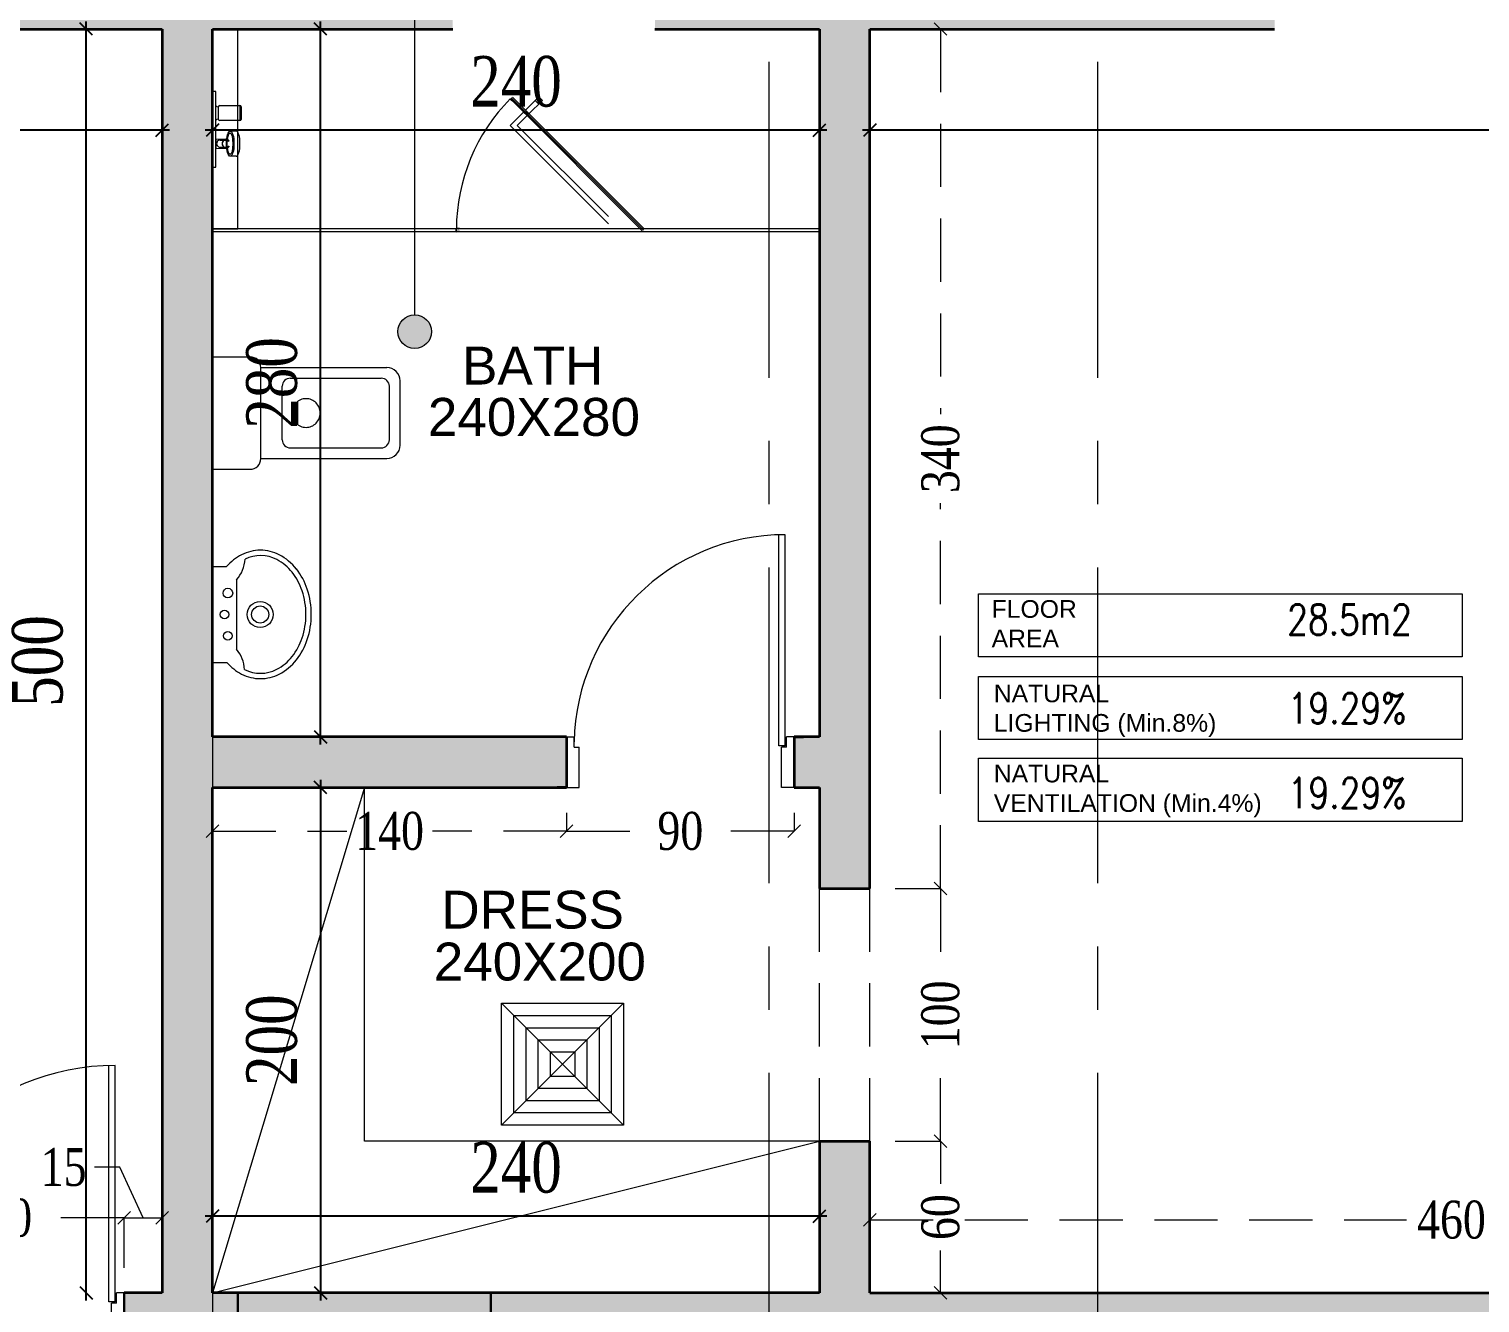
# Model space of a CAD drawing. Header units: inches. Extents: x -114 to 635, y -137 to 57.
# Drawn here: x 92.82 to 98.56, y 25.94 to 30.98 of the extents above; entities that cross this region are included whole.
import ezdxf
from ezdxf.enums import TextEntityAlignment as Align

# ---------------------------------------------------------------- set-up
doc = ezdxf.new("R2010")
doc.units = ezdxf.units.IN
doc.header["$MEASUREMENT"] = 0
doc.header["$PDMODE"] = 98
for name, pattern in [('( Hidden )', [0.375, 0.25, -0.125]), ('CENTER', [2, 1.25, -0.25, 0.25, -0.25]), ('CENTERX2', [4, 2.5, -0.5, 0.5, -0.5]), ('DASHED2', [0.375, 0.25, -0.125]), ('HIDDEN', [0.375, 0.25, -0.125])]:
    doc.linetypes.add(name, pattern=pattern)
doc.layers.get('0').update_dxf_attribs({"lineweight": 5})
doc.layers.get('Defpoints').update_dxf_attribs({"lineweight": 5})
for name, color, linetype, lineweight in [('.', 14, 'Continuous', 9), ('ARCHES', 1, 'HIDDEN', 5), ('COLUMNS HATCH', 1, 'Continuous', 5), ('DETAILS DIMENSION', 15, 'Continuous', 5), ('DOOR', 1, 'Continuous', 5), ('E-AX', 9, '( Hidden )', 0), ('FIXTURE', 5, 'Continuous', 5), ('FURNITURE', 1, 'Continuous', 0), ('GENERAL TEXT', 4, 'Continuous', 5), ('HATCH', 15, 'Continuous', 0), ('New_Archicad Doors_Pen_No__27', 7, 'Continuous', 35), ('PROPOSED COLUMNS', 6, 'Continuous', 30), ('ROOM INFORMATION', 7, 'Continuous', 5), ('ROOMS DIMENSION', 3, 'Continuous', 5), ('TEXT ROOM INFORMATION', 1, 'Continuous', 5), ('WALL PROPOSED', 7, 'Continuous', 30)]:
    doc.layers.add(name, color=color, linetype=linetype, lineweight=lineweight)
for name, color, linetype, lineweight, true_color in [('ALARM', 7, 'Continuous', 5, 0xff0f0f), ('AXIES', 7, 'CENTER', 0, 0x949596), ('New_Archicad Doors_Pen_No__23', 7, 'Continuous', 20, 0xff6600)]:
    doc.layers.add(name, color=color, linetype=linetype, lineweight=lineweight, true_color=true_color)
doc.styles.add('ROMANS-TITLE', font='ROMANS.shx', dxfattribs={"width": 0.8})
doc.styles.add('ST', font='times.ttf', dxfattribs={"width": 0.8})
doc.styles.get("Standard").update_dxf_attribs({"font": 'arial.ttf'})
doc.styles.add('style4', font='times.ttf', dxfattribs={"width": 0.8})
doc.dimstyles.new('DIM100-2', dxfattribs={"dimtxt": 0.2, "dimasz": 0.05, "dimexe": 0.1, "dimexo": 0.1, "dimgap": 0.09, "dimtad": 1, "dimdec": 0, "dimlfac": 100, "dimzin": 0, "dimdsep": 46, "dimtxsty": 'style4', "dimblk1": 'OBLIQUE', "dimblk2": 'OBLIQUE', "dimsah": 1, "dimcen": 0.09, "dimdle": 0.03, "dimse1": 1, "dimse2": 1, "dimclrd": 256, "dimclrt": 256, "dimadec": 0, "dimazin": 0, "dimtfac": 1, "dimtdec": 0, "dimtix": 1, "dimtmove": 2, "dimatfit": 3, "dimldrblk": 'OBLIQUE', "dimfxl": 1, "dimtolj": 1, "dimtzin": 0, "dimarcsym": 0})
doc.dimstyles.new('RASH PLAN', dxfattribs={"dimtxt": 0.15, "dimasz": 0.05, "dimexe": 0, "dimexo": 0.1, "dimgap": 0.05, "dimtad": 0, "dimdec": 0, "dimlfac": 100, "dimzin": 0, "dimdsep": 46, "dimtxsty": 'ST', "dimblk": 'OBLIQUE', "dimcen": 0.09, "dimclrd": 200, "dimclre": 6, "dimclrt": 1, "dimadec": 0, "dimazin": 0, "dimtfac": 1, "dimtdec": 0, "dimtmove": 1, "dimatfit": 3, "dimldrblk": 'OBLIQUE', "dimfxl": 0, "dimtolj": 1, "dimtzin": 0, "dimlwd": -1, "dimlwe": -1, "dimarcsym": 0})

# ---------------------------------------------------------------- blocks, each defined once
blk = doc.blocks.new('*U1160')
for p, q in [((-1600, 101.4), (-1550, 101.4)), ((-1550, 101.4), (-1550, -58.6)), ((-750, 101.4), (-750, -58.6)), ((-700, 101.4), (-750, 101.4)), ((-1600, -98.6), (-1570, -98.6)), ((-1570, -58.6), (-1550, -58.6)), ((-1570, -58.6), (-1570, -98.6)), ((-1565, -63.6), (-1565, -898.6)), ((-1565, -63.6), (-1540, -63.6)), ((-1540, -63.6), (-1540, -896.8)), ((-730, -58.6), (-750, -58.6)), ((-730, -58.6), (-730, -98.6)), ((-700, -98.6), (-730, -98.6))]:
    blk.add_line(p, q)
blk.add_arc((-1565.1, -63.4), 835.2, 270.00586, 358.95662)
blk = doc.blocks.new('Door 26_3')
at = {"layer": 'New_Archicad Doors_Pen_No__23', "color": 30, "linetype": 'Continuous', "lineweight": 20, "true_color": 0xff6600}
blk.add_line((450, -115), (450, 0), dxfattribs=at)
at = {"layer": 'New_Archicad Doors_Pen_No__27', "color": 7, "linetype": 'Continuous', "lineweight": 35}
for p, q in [((-450, -115), (-450, -200)), ((450, -115), (450, -200))]:
    blk.add_line(p, q, dxfattribs=at)
at = {"layer": 'WALL PROPOSED', "linetype": 'Continuous', "lineweight": 35}
for p, q in [((-450, 0), (-450, -200)), ((450, 0), (450, -200))]:
    blk.add_line(p, q, dxfattribs=at)
at = {"layer": 'DOOR', "rotation": 180}
blk.add_blockref('*U1160', (-1150, -98.6), dxfattribs=at)
blk = doc.blocks.new('_Oblique')
at = {"color": 0, "lineweight": -2}
blk.add_line((-0.5, -0.5), (0.5, 0.5), dxfattribs=at)
blk = doc.blocks.new('*D428')
at = {"layer": 'Defpoints', "color": 0, "transparency": 16777216}
for p in [(96.1503, 30.9805), (101.8502, 30.9805), (96.1503, 30.5804)]:
    blk.add_point(p, dxfattribs=at)
at = {"layer": 'ROOMS DIMENSION', "linetype": 'Continuous', "lineweight": -2, "transparency": 16777216}
blk.add_line((101.8802, 30.5804), (96.1203, 30.5804), dxfattribs=at)
at = {"layer": 'ROOMS DIMENSION', "lineweight": -2, "transparency": 16777216, "xscale": 0.05, "yscale": 0.05, "zscale": 0.05, "rotation": 180}
blk.add_blockref('_Oblique', (96.1503, 30.5804), dxfattribs=at)
at = {"layer": 'ROOMS DIMENSION', "lineweight": -2, "transparency": 16777216, "xscale": 0.05, "yscale": 0.05, "zscale": 0.05}
blk.add_blockref('_Oblique', (101.8502, 30.5804), dxfattribs=at)
at = {"layer": 'ROOMS DIMENSION', "transparency": 16777216, "insert": (99.0003, 30.7724), "char_height": 0.2, "attachment_point": 5, "style": 'style4'}
blk.add_mtext('\\A1;570', dxfattribs=at)
blk = doc.blocks.new('*D429')
at = {"layer": 'Defpoints', "color": 0, "transparency": 16777216}
for p in [(93.5508, 30.9805), (95.9503, 30.9805), (93.5508, 30.5804)]:
    blk.add_point(p, dxfattribs=at)
at = {"layer": 'ROOMS DIMENSION', "linetype": 'Continuous', "lineweight": -2, "transparency": 16777216}
blk.add_line((95.9803, 30.5804), (93.5208, 30.5804), dxfattribs=at)
at = {"layer": 'ROOMS DIMENSION', "lineweight": -2, "transparency": 16777216, "xscale": 0.05, "yscale": 0.05, "zscale": 0.05, "rotation": 180}
blk.add_blockref('_Oblique', (93.5508, 30.5804), dxfattribs=at)
at = {"layer": 'ROOMS DIMENSION', "lineweight": -2, "transparency": 16777216, "xscale": 0.05, "yscale": 0.05, "zscale": 0.05}
blk.add_blockref('_Oblique', (95.9503, 30.5804), dxfattribs=at)
at = {"layer": 'ROOMS DIMENSION', "transparency": 16777216, "insert": (94.7506, 30.7721), "char_height": 0.2, "attachment_point": 5, "style": 'style4'}
blk.add_mtext('\\A1;240', dxfattribs=at)
blk = doc.blocks.new('*D430')
at = {"layer": 'Defpoints', "color": 0, "transparency": 16777216}
for p in [(88.3512, 30.9805), (93.3508, 30.9805), (88.3512, 30.5804)]:
    blk.add_point(p, dxfattribs=at)
at = {"layer": 'ROOMS DIMENSION', "linetype": 'Continuous', "lineweight": -2, "transparency": 16777216}
blk.add_line((93.3808, 30.5804), (88.3212, 30.5804), dxfattribs=at)
at = {"layer": 'ROOMS DIMENSION', "lineweight": -2, "transparency": 16777216, "xscale": 0.05, "yscale": 0.05, "zscale": 0.05, "rotation": 180}
blk.add_blockref('_Oblique', (88.3512, 30.5804), dxfattribs=at)
at = {"layer": 'ROOMS DIMENSION', "lineweight": -2, "transparency": 16777216, "xscale": 0.05, "yscale": 0.05, "zscale": 0.05}
blk.add_blockref('_Oblique', (93.3508, 30.5804), dxfattribs=at)
at = {"layer": 'ROOMS DIMENSION', "transparency": 16777216, "insert": (90.851, 30.7721), "char_height": 0.2, "attachment_point": 5, "style": 'style4'}
blk.add_mtext('\\A1;500', dxfattribs=at)
blk = doc.blocks.new('*D448')
at = {"layer": 'Defpoints', "color": 0, "transparency": 16777216}
for p in [(93.2008, 26.2771), (92.2008, 25.9805), (93.2008, 25.9804)]:
    blk.add_point(p, dxfattribs=at)
at = {"layer": 'DETAILS DIMENSION', "color": 6, "transparency": 16777216}
for p, q in [((92.2008, 26.0805), (92.2008, 26.2771)), ((93.2008, 26.0804), (93.2008, 26.2771))]:
    blk.add_line(p, q, dxfattribs=at)
at = {"layer": 'DETAILS DIMENSION', "color": 200, "linetype": 'DASHED2', "transparency": 16777216}
for p, q in [((92.2008, 26.2771), (92.5314, 26.2771)), ((93.2008, 26.2771), (92.8701, 26.2771))]:
    blk.add_line(p, q, dxfattribs=at)
at = {"layer": 'DETAILS DIMENSION', "color": 200, "transparency": 16777216, "xscale": 0.05, "yscale": 0.05, "zscale": 0.05, "rotation": 180}
blk.add_blockref('_Oblique', (92.2008, 26.2771), dxfattribs=at)
at = {"layer": 'DETAILS DIMENSION', "color": 200, "transparency": 16777216, "xscale": 0.05, "yscale": 0.05, "zscale": 0.05}
blk.add_blockref('_Oblique', (93.2008, 26.2771), dxfattribs=at)
at = {"layer": 'DETAILS DIMENSION', "color": 1, "transparency": 16777216, "insert": (92.7008, 26.2771), "char_height": 0.15, "attachment_point": 5, "style": 'ST'}
blk.add_mtext('\\A1;100', dxfattribs=at)
blk = doc.blocks.new('*D449')
at = {"layer": 'Defpoints', "color": 0, "transparency": 16777216}
for p in [(93.3508, 26.2771), (93.2008, 25.9804), (93.3508, 25.9804)]:
    blk.add_point(p, dxfattribs=at)
at = {"layer": 'DETAILS DIMENSION', "color": 200, "linetype": 'DASHED2', "transparency": 16777216}
for p, q in [((93.1837, 26.4779), (93.0837, 26.4779)), ((93.2758, 26.2771), (93.1837, 26.4779)), ((93.2008, 26.2771), (93.3508, 26.2771))]:
    blk.add_line(p, q, dxfattribs=at)
at = {"layer": 'DETAILS DIMENSION', "color": 6, "transparency": 16777216}
for p, q in [((93.2008, 26.0804), (93.2008, 26.2771)), ((93.3508, 26.0804), (93.3508, 26.2771))]:
    blk.add_line(p, q, dxfattribs=at)
at = {"layer": 'DETAILS DIMENSION', "color": 200, "transparency": 16777216, "xscale": 0.05, "yscale": 0.05, "zscale": 0.05, "rotation": 180}
blk.add_blockref('_Oblique', (93.2008, 26.2771), dxfattribs=at)
at = {"layer": 'DETAILS DIMENSION', "color": 200, "transparency": 16777216, "xscale": 0.05, "yscale": 0.05, "zscale": 0.05}
blk.add_blockref('_Oblique', (93.3508, 26.2771), dxfattribs=at)
at = {"layer": 'DETAILS DIMENSION', "color": 1, "transparency": 16777216, "insert": (92.9613, 26.4779), "char_height": 0.15, "attachment_point": 5, "style": 'ST'}
blk.add_mtext('\\A1;15', dxfattribs=at)
blk = doc.blocks.new('*D450')
at = {"layer": 'Defpoints', "color": 0, "transparency": 16777216}
for p in [(93.0506, 30.9805), (93.3508, 30.9805), (93.3508, 25.9804)]:
    blk.add_point(p, dxfattribs=at)
at = {"layer": 'ROOMS DIMENSION', "linetype": 'Continuous', "lineweight": -2, "transparency": 16777216}
blk.add_line((93.0506, 25.9504), (93.0506, 31.0105), dxfattribs=at)
at = {"layer": 'ROOMS DIMENSION', "lineweight": -2, "transparency": 16777216, "xscale": 0.05, "yscale": 0.05, "zscale": 0.05}
for p, rotation in [((93.0506, 30.9805), 90), ((93.0506, 25.9804), 270)]:
    blk.add_blockref('_Oblique', p, dxfattribs=dict(at, rotation=rotation))
at = {"layer": 'ROOMS DIMENSION', "transparency": 16777216, "insert": (92.8588, 28.4805), "char_height": 0.2, "attachment_point": 5, "rotation": 90, "style": 'style4'}
blk.add_mtext('\\A1;500', dxfattribs=at)
blk = doc.blocks.new('*D451')
at = {"layer": 'Defpoints', "color": 0, "transparency": 16777216}
for p in [(93.5508, 30.9805), (93.9771, 30.9805), (93.5508, 28.18)]:
    blk.add_point(p, dxfattribs=at)
at = {"layer": 'ROOMS DIMENSION', "linetype": 'Continuous', "lineweight": -2, "transparency": 16777216}
blk.add_line((93.9771, 28.15), (93.9771, 31.0105), dxfattribs=at)
at = {"layer": 'ROOMS DIMENSION', "lineweight": -2, "transparency": 16777216, "xscale": 0.05, "yscale": 0.05, "zscale": 0.05}
for p, rotation in [((93.9771, 30.9805), 90), ((93.9771, 28.18), 270)]:
    blk.add_blockref('_Oblique', p, dxfattribs=dict(at, rotation=rotation))
at = {"layer": 'ROOMS DIMENSION', "transparency": 16777216, "insert": (93.7853, 29.5803), "char_height": 0.2, "attachment_point": 5, "rotation": 90, "style": 'style4'}
blk.add_mtext('\\A1;280', dxfattribs=at)
blk = doc.blocks.new('*D452')
at = {"layer": 'Defpoints', "color": 0, "transparency": 16777216}
for p in [(93.8873, 27.98), (93.7939, 25.9804), (93.9771, 25.9804)]:
    blk.add_point(p, dxfattribs=at)
at = {"layer": 'ROOMS DIMENSION', "linetype": 'Continuous', "lineweight": -2, "transparency": 16777216}
blk.add_line((93.9771, 28.01), (93.9771, 25.9504), dxfattribs=at)
at = {"layer": 'ROOMS DIMENSION', "lineweight": -2, "transparency": 16777216, "xscale": 0.05, "yscale": 0.05, "zscale": 0.05}
for p, rotation in [((93.9771, 27.98), 90), ((93.9771, 25.9804), 270)]:
    blk.add_blockref('_Oblique', p, dxfattribs=dict(at, rotation=rotation))
at = {"layer": 'ROOMS DIMENSION', "transparency": 16777216, "insert": (93.7853, 26.9802), "char_height": 0.2, "attachment_point": 5, "rotation": 90, "style": 'style4'}
blk.add_mtext('\\A1;200', dxfattribs=at)
blk = doc.blocks.new('*D453')
at = {"layer": 'Defpoints', "color": 0, "transparency": 16777216}
for p in [(93.5508, 26.2841), (93.5508, 25.9804), (95.9503, 25.9803)]:
    blk.add_point(p, dxfattribs=at)
at = {"layer": 'ROOMS DIMENSION', "linetype": 'Continuous', "lineweight": -2, "transparency": 16777216}
blk.add_line((95.9803, 26.2841), (93.5208, 26.2841), dxfattribs=at)
at = {"layer": 'ROOMS DIMENSION', "lineweight": -2, "transparency": 16777216, "xscale": 0.05, "yscale": 0.05, "zscale": 0.05, "rotation": 180}
blk.add_blockref('_Oblique', (93.5508, 26.2841), dxfattribs=at)
at = {"layer": 'ROOMS DIMENSION', "lineweight": -2, "transparency": 16777216, "xscale": 0.05, "yscale": 0.05, "zscale": 0.05}
blk.add_blockref('_Oblique', (95.9503, 26.2841), dxfattribs=at)
at = {"layer": 'ROOMS DIMENSION', "transparency": 16777216, "insert": (94.7506, 26.4758), "char_height": 0.2, "attachment_point": 5, "style": 'style4'}
blk.add_mtext('\\A1;240', dxfattribs=at)
blk = doc.blocks.new('*D454')
at = {"layer": 'Defpoints', "color": 0, "transparency": 16777216}
for p in [(96.1503, 30.9805), (96.1503, 27.5805), (96.4294, 27.5805)]:
    blk.add_point(p, dxfattribs=at)
at = {"layer": 'DETAILS DIMENSION', "color": 6, "transparency": 16777216}
for p, q in [((96.2503, 30.9805), (96.4294, 30.9805)), ((96.2503, 27.5805), (96.4294, 27.5805))]:
    blk.add_line(p, q, dxfattribs=at)
at = {"layer": 'DETAILS DIMENSION', "color": 200, "linetype": 'DASHED2', "transparency": 16777216}
for p, q in [((96.4294, 30.9805), (96.4294, 29.4566)), ((96.4294, 27.5805), (96.4294, 29.1044))]:
    blk.add_line(p, q, dxfattribs=at)
at = {"layer": 'DETAILS DIMENSION', "color": 200, "transparency": 16777216, "xscale": 0.05, "yscale": 0.05, "zscale": 0.05}
for p, rotation in [((96.4294, 30.9805), 90), ((96.4294, 27.5805), 270)]:
    blk.add_blockref('_Oblique', p, dxfattribs=dict(at, rotation=rotation))
at = {"layer": 'DETAILS DIMENSION', "color": 1, "transparency": 16777216, "insert": (96.4294, 29.2805), "char_height": 0.15, "attachment_point": 5, "rotation": 90, "style": 'ST'}
blk.add_mtext('\\A1;340', dxfattribs=at)
blk = doc.blocks.new('*D455')
at = {"layer": 'Defpoints', "color": 0, "transparency": 16777216}
for p in [(96.1503, 27.5805), (96.1503, 26.5805), (96.4294, 26.5805)]:
    blk.add_point(p, dxfattribs=at)
at = {"layer": 'DETAILS DIMENSION', "color": 6, "transparency": 16777216}
for p, q in [((96.2503, 27.5805), (96.4294, 27.5805)), ((96.2503, 26.5805), (96.4294, 26.5805))]:
    blk.add_line(p, q, dxfattribs=at)
at = {"layer": 'DETAILS DIMENSION', "color": 200, "linetype": 'DASHED2', "transparency": 16777216}
for p, q in [((96.4294, 27.5805), (96.4294, 27.2499)), ((96.4294, 26.5805), (96.4294, 26.9112))]:
    blk.add_line(p, q, dxfattribs=at)
at = {"layer": 'DETAILS DIMENSION', "color": 200, "transparency": 16777216, "xscale": 0.05, "yscale": 0.05, "zscale": 0.05}
for p, rotation in [((96.4294, 27.5805), 90), ((96.4294, 26.5805), 270)]:
    blk.add_blockref('_Oblique', p, dxfattribs=dict(at, rotation=rotation))
at = {"layer": 'DETAILS DIMENSION', "color": 1, "transparency": 16777216, "insert": (96.4294, 27.0805), "char_height": 0.15, "attachment_point": 5, "rotation": 90, "style": 'ST'}
blk.add_mtext('\\A1;100', dxfattribs=at)
blk = doc.blocks.new('*D456')
at = {"layer": 'Defpoints', "color": 0, "transparency": 16777216}
for p in [(96.1503, 26.5805), (96.1503, 25.9803), (96.4294, 25.9803)]:
    blk.add_point(p, dxfattribs=at)
at = {"layer": 'DETAILS DIMENSION', "color": 6, "transparency": 16777216}
for p, q in [((96.2503, 26.5805), (96.4294, 26.5805)), ((96.2503, 25.9803), (96.4294, 25.9803))]:
    blk.add_line(p, q, dxfattribs=at)
at = {"layer": 'DETAILS DIMENSION', "color": 200, "linetype": 'DASHED2', "transparency": 16777216}
for p, q in [((96.4294, 26.5805), (96.4294, 26.412)), ((96.4294, 25.9803), (96.4294, 26.1488))]:
    blk.add_line(p, q, dxfattribs=at)
at = {"layer": 'DETAILS DIMENSION', "color": 200, "transparency": 16777216, "xscale": 0.05, "yscale": 0.05, "zscale": 0.05}
for p, rotation in [((96.4294, 26.5805), 90), ((96.4294, 25.9803), 270)]:
    blk.add_blockref('_Oblique', p, dxfattribs=dict(at, rotation=rotation))
at = {"layer": 'DETAILS DIMENSION', "color": 1, "transparency": 16777216, "insert": (96.4294, 26.2804), "char_height": 0.15, "attachment_point": 5, "rotation": 90, "style": 'ST'}
blk.add_mtext('\\A1;60', dxfattribs=at)
blk = doc.blocks.new('*D457')
at = {"layer": 'Defpoints', "color": 0, "transparency": 16777216}
for p in [(93.5508, 27.98), (94.9506, 27.98), (93.5508, 27.8072)]:
    blk.add_point(p, dxfattribs=at)
at = {"layer": 'DETAILS DIMENSION', "color": 6, "transparency": 16777216}
for p, q in [((93.5508, 27.88), (93.5508, 27.8072)), ((94.9506, 27.88), (94.9506, 27.8072))]:
    blk.add_line(p, q, dxfattribs=at)
at = {"layer": 'DETAILS DIMENSION', "color": 200, "linetype": 'DASHED2', "transparency": 16777216}
for p, q in [((93.5508, 27.8072), (94.0813, 27.8072)), ((94.9506, 27.8072), (94.42, 27.8072))]:
    blk.add_line(p, q, dxfattribs=at)
at = {"layer": 'DETAILS DIMENSION', "color": 200, "transparency": 16777216, "xscale": 0.05, "yscale": 0.05, "zscale": 0.05, "rotation": 180}
blk.add_blockref('_Oblique', (93.5508, 27.8072), dxfattribs=at)
at = {"layer": 'DETAILS DIMENSION', "color": 200, "transparency": 16777216, "xscale": 0.05, "yscale": 0.05, "zscale": 0.05}
blk.add_blockref('_Oblique', (94.9506, 27.8072), dxfattribs=at)
at = {"layer": 'DETAILS DIMENSION', "color": 1, "transparency": 16777216, "insert": (94.2507, 27.8072), "char_height": 0.15, "attachment_point": 5, "style": 'ST'}
blk.add_mtext('\\A1;140', dxfattribs=at)
blk = doc.blocks.new('*D458')
at = {"layer": 'Defpoints', "color": 0, "transparency": 16777216}
for p in [(94.9506, 27.98), (95.8506, 27.98), (95.8506, 27.8072)]:
    blk.add_point(p, dxfattribs=at)
at = {"layer": 'DETAILS DIMENSION', "color": 6, "transparency": 16777216}
for p, q in [((94.9506, 27.88), (94.9506, 27.8072)), ((95.8506, 27.88), (95.8506, 27.8072))]:
    blk.add_line(p, q, dxfattribs=at)
at = {"layer": 'DETAILS DIMENSION', "color": 200, "linetype": 'DASHED2', "transparency": 16777216}
for p, q in [((94.9506, 27.8072), (95.2686, 27.8072)), ((95.8506, 27.8072), (95.5325, 27.8072))]:
    blk.add_line(p, q, dxfattribs=at)
at = {"layer": 'DETAILS DIMENSION', "color": 200, "transparency": 16777216, "xscale": 0.05, "yscale": 0.05, "zscale": 0.05, "rotation": 180}
blk.add_blockref('_Oblique', (94.9506, 27.8072), dxfattribs=at)
at = {"layer": 'DETAILS DIMENSION', "color": 200, "transparency": 16777216, "xscale": 0.05, "yscale": 0.05, "zscale": 0.05}
blk.add_blockref('_Oblique', (95.8506, 27.8072), dxfattribs=at)
at = {"layer": 'DETAILS DIMENSION', "color": 1, "transparency": 16777216, "insert": (95.4006, 27.8072), "char_height": 0.15, "attachment_point": 5, "style": 'ST'}
blk.add_mtext('\\A1;90', dxfattribs=at)
blk = doc.blocks.new('*D459')
at = {"layer": 'Defpoints', "color": 0, "transparency": 16777216}
for p in [(100.7499, 26.2695), (96.1503, 25.9807), (100.7499, 25.9807)]:
    blk.add_point(p, dxfattribs=at)
at = {"layer": 'DETAILS DIMENSION', "color": 6, "transparency": 16777216}
for p, q in [((96.1503, 26.0807), (96.1503, 26.2695)), ((100.7499, 26.0807), (100.7499, 26.2695))]:
    blk.add_line(p, q, dxfattribs=at)
at = {"layer": 'DETAILS DIMENSION', "color": 200, "linetype": 'DASHED2', "transparency": 16777216}
for p, q in [((96.1503, 26.2695), (98.2717, 26.2695)), ((100.7499, 26.2695), (98.6284, 26.2695))]:
    blk.add_line(p, q, dxfattribs=at)
at = {"layer": 'DETAILS DIMENSION', "color": 200, "transparency": 16777216, "xscale": 0.05, "yscale": 0.05, "zscale": 0.05, "rotation": 180}
blk.add_blockref('_Oblique', (96.1503, 26.2695), dxfattribs=at)
at = {"layer": 'DETAILS DIMENSION', "color": 200, "transparency": 16777216, "xscale": 0.05, "yscale": 0.05, "zscale": 0.05}
blk.add_blockref('_Oblique', (100.7499, 26.2695), dxfattribs=at)
at = {"layer": 'DETAILS DIMENSION', "color": 1, "transparency": 16777216, "insert": (98.4501, 26.2695), "char_height": 0.15, "attachment_point": 5, "style": 'ST'}
blk.add_mtext('\\A1;460', dxfattribs=at)
blk = doc.blocks.new('A$C4d6af952')
at = {"layer": 'ALARM'}
for p, q in [((0.482, 0.578), (-0.482, -0.385)), ((-0.482, 0.578), (0.482, -0.385))]:
    blk.add_line(p, q, dxfattribs=at)
for points in [[(-0.482, 0.578), (0.482, 0.578), (0.482, -0.385), (-0.482, -0.385)], [(-0.385, 0.482), (0.385, 0.482), (0.385, -0.289), (-0.385, -0.289)], [(-0.289, 0.385), (0.289, 0.385), (0.289, -0.193), (-0.289, -0.193)], [(-0.193, 0.289), (0.193, 0.289), (0.193, -0.096), (-0.193, -0.096)], [(-0.096, 0.193), (0.096, 0.193), (0.096, 0), (-0.096, 0)]]:
    blk.add_lwpolyline(points, close=True, dxfattribs=at)
blk = doc.blocks.new('*U940')
for p, q in [((-210, 0), (-210, -140)), ((-210, 0), (210, 0)), ((210, 0), (210, -140)), ((-170, -180), (-170, -650)), ((-170, -180), (170, -180)), ((170, -180), (170, -650)), ((-100, -260), (100, -260)), ((-130, -290), (-130, -630)), ((-43.9, -318.5), (43.9, -318.5)), ((130, -290), (130, -630)), ((-120, -700), (120, -700)), ((-100, -660), (100, -660))]:
    blk.add_line(p, q)
for centre, radius, start, end in [((-170, -140), 40, 180, 270), ((170, -140), 40, 270, 0), ((-100, -290), 30, 90, 180), ((100, -290), 30, 0, 90), ((-0.6, -349), 53, 144.8858, 157.2878), ((0.6, -349), 53, 22.7122, 35.1142), ((-1.1, -348.8), 52.4, 157.2878, 180), ((-1.1, -348.8), 52.4, 180, 202.7122), ((-0.6, -348.5), 53, 202.7122, 225.2991), ((0.6, -348.5), 53, 314.7009, 337.2878), ((1.1, -348.8), 52.4, 360, 22.7122), ((1.1, -348.8), 52.4, 337.2878, 0), ((-0.2, -348.2), 53.5, 225.2991, 247.7107), ((0, -347.7), 54, 247.7107, 270), ((0, -347.7), 54, 270, 292.2893), ((0.2, -348.2), 53.5, 292.2893, 314.7009), ((-120, -650), 50, 180, 270), ((-100, -630), 30, 180, 270), ((100, -630), 30, 270, 0), ((120, -650), 50, 270, 0)]:
    blk.add_arc(centre, radius, start, end)
blk = doc.blocks.new('*U939')
for p, q in [((179.7, 0), (-179.7, 0)), ((-179.7, 0), (-179.7, -52.8)), ((179.7, 0), (179.7, -52.2)), ((129.7, -89.2), (-129.7, -89.2))]:
    blk.add_line(p, q)
for centre, radius in [((-79.9, -56.8), 16.1), ((0, -44.4), 16), ((79.9, -56.8), 18.1), ((0, -177.5), 48.5), ((0, -177.5), 31.8)]:
    blk.add_circle(centre, radius)
for centre, radius, start, end in [((-45.4, -200.7), 199.8, 132.2414, 152.3807), ((46, -200.7), 199.8, 27.6193, 48.0173), ((-87.9, -178.4), 151.7, 152.3807, 180), ((-208.7, 0), 118.9, 271.591, 311.3839), ((214, 5.3), 126.4, 228.3983, 266.8513), ((88.6, -178.4), 151.7, 0, 27.6193), ((-87.9, -178.4), 131.7, 153.1014, 207.6193), ((88.6, -178.4), 131.7, 332.3807, 25.9024), ((-87.9, -178.4), 151.7, 180, 207.6193), ((88.6, -178.4), 151.7, 332.3807, 0), ((-45.4, -156.1), 199.8, 207.6193, 231.6325), ((-45.4, -156.1), 179.8, 207.6193, 231.6325), ((46, -156.1), 179.8, 308.3675, 332.3807), ((46, -156.1), 199.8, 308.3675, 332.3807), ((-17.7, -121.2), 244.3, 231.6325, 251.8447), ((-17.7, -121.2), 224.3, 231.6325, 251.8447), ((18.4, -121.2), 224.3, 288.1553, 308.3675), ((18.4, -121.2), 244.3, 288.1553, 308.3675), ((0.3, -66.2), 302.2, 251.8447, 270), ((0.3, -66.2), 282.2, 251.8447, 270), ((0.3, -66.2), 282.2, 270, 288.1553), ((0.3, -66.2), 302.2, 270, 288.1553)]:
    blk.add_arc(centre, radius, start, end)
blk = doc.blocks.new('DASLASDLASLDASLASDLASLQWELQWELQWELQWELQ')
at = {"layer": 'AXIES', "linetype": 'CENTERX2', "ltscale": 0.5}
for p, q in [((32.9786, -578.2063), (32.9786, -610.1736)), ((35.1783, -578.2063), (35.1783, -610.1736)), ((36.4786, -578.2063), (36.4786, -610.1736))]:
    blk.add_line(p, q, dxfattribs=at)
blk = doc.blocks.new('QEWQWQWASDASDASADAAS')
at = {"layer": 'COLUMNS HATCH', "ltscale": 300}
blk.add_hatch(color=256, dxfattribs=at).paths.add_polyline_path([(156.9233, -484.2567), (156.9233, -484.4567), (155.9233, -484.4567), (155.9233, -484.2567)])
at = {"layer": 'PROPOSED COLUMNS'}
blk.add_lwpolyline([(156.9233, -484.2567), (156.9233, -484.4567), (155.9233, -484.4567), (155.9233, -484.2567)], close=True, dxfattribs=at)
blk = doc.blocks.new('Room Info')
at = {"layer": 'TEXT ROOM INFORMATION', "ltscale": 5}
for tag, p in [('FLR_AREA', (17, 833.5)), ('NAT_LIGHT', (19, 482.5)), ('NAT_VENT', (19, 147.5))]:
    blk.add_attdef(tag, p, '', height=180, dxfattribs=at)
blk = doc.blocks.new('*U1161')
for p, q in [((-1600, 98.6), (-1550, 98.6)), ((-1550, 98.6), (-1550, -61.4)), ((-650, 98.6), (-650, -61.4)), ((-600, 98.6), (-650, 98.6)), ((-1600, -101.4), (-1570, -101.4)), ((-1570, -61.4), (-1550, -61.4)), ((-1570, -61.4), (-1570, -101.4)), ((-1565, -66.4), (-1565, -1001.4)), ((-1565, -66.4), (-1540, -66.4)), ((-1540, -66.4), (-1540, -999.6)), ((-630, -61.4), (-650, -61.4)), ((-630, -61.4), (-630, -101.4)), ((-600, -101.4), (-630, -101.4))]:
    blk.add_line(p, q)
blk.add_arc((-1565.1, -66.2), 935.2, 270.00467, 359.06956)

msp = doc.modelspace()

# ---------------------------------------------------------------- hatches: boundary and pattern name
at = {"layer": '.'}
h = msp.add_hatch(color=9, dxfattribs=at)
h.dxf.hatch_style = 1
edge = h.paths.add_edge_path()
edge.add_arc((94.35, 29.7832), 0.0666, 0, 360)
at = {"layer": 'HATCH', "true_color": 0x939598}
h = msp.add_hatch(color=252, dxfattribs=at)
h.dxf.hatch_style = 1
h.paths.add_polyline_path([(100.7499, 25.9808), (96.1503, 25.9807), (96.1503, 26.5805), (95.9503, 26.5805), (95.9503, 25.9803), (93.5508, 25.9804), (93.5508, 27.98), (94.9506, 27.98), (94.9506, 28.18), (93.5508, 28.18), (93.5508, 30.9805), (94.5006, 30.9805), (94.5006, 31.1805), (92.1006, 31.1805), (92.1006, 30.9805), (93.3508, 30.9805), (93.3508, 25.9804), (93.2008, 25.9804), (93.2008, 25.7804), (96.9498, 25.7803), (96.9498, 23.9796), (96.7503, 23.9796), (96.7503, 23.7796), (97.1498, 23.7796), (97.1498, 25.7803), (100.1502, 25.7802), (100.1502, 23.7796), (100.7502, 23.7796), (100.7502, 23.9796), (100.3502, 23.9796), (100.3502, 25.7802), (100.7499, 25.7802)])
h = msp.add_hatch(color=252, dxfattribs=at)
h.dxf.hatch_style = 1
h.paths.add_polyline_path([(96.1503, 30.9805), (97.7507, 30.9805), (97.7507, 31.1805), (95.2999, 31.1805), (95.2999, 30.9805), (95.9503, 30.9805), (95.9503, 28.18), (95.8506, 28.18), (95.8506, 27.98), (95.9503, 27.98), (95.9503, 27.5805), (96.1503, 27.5805)])

# ---------------------------------------------------------------- linework, layer by layer
at = {"layer": 'ARCHES'}
for p, q in [((95.9503, 26.5805), (95.9503, 27.5805)), ((96.1503, 26.5805), (96.1503, 27.5805))]:
    msp.add_line(p, q, dxfattribs=at)
at = {"layer": 'FIXTURE'}
for p, q in [((94.7264, 30.7045), (94.7363, 30.696)), ((94.7264, 30.7045), (94.7363, 30.696)), ((95.2501, 30.1823), (94.7291, 30.704)), ((94.7317, 30.7084), (95.2543, 30.1851)), ((94.7361, 30.7111), (95.2571, 30.1894)), ((94.8406, 30.712), (94.7876, 30.659)), ((93.5738, 30.6228), (93.5738, 30.6732)), ((93.5738, 30.623), (93.5738, 30.673)), ((93.5788, 30.678), (93.6588, 30.678)), ((93.6588, 30.678), (93.6588, 30.618)), ((93.6638, 30.673), (93.6638, 30.623)), ((94.7274, 30.5989), (94.7805, 30.6519)), ((94.7367, 30.6964), (94.7345, 30.6985)), ((94.7367, 30.6964), (94.7345, 30.6985)), ((94.7367, 30.6964), (94.7363, 30.696)), ((94.7367, 30.6964), (94.7363, 30.696)), ((94.7946, 30.6378), (94.7805, 30.6519)), ((94.8017, 30.6448), (94.7876, 30.659)), ((94.8547, 30.6979), (94.8017, 30.6448)), ((93.6588, 30.618), (93.5788, 30.618)), ((95.1164, 30.21), (94.7274, 30.5989)), ((94.7557, 30.5989), (94.7946, 30.6378)), ((95.1164, 30.2382), (94.7557, 30.5989)), ((94.4968, 30.1914), (94.5138, 30.1916)), ((94.4968, 30.1914), (94.4968, 30.1909)), ((94.4968, 30.1909), (94.5138, 30.1907)), ((94.5268, 30.1907), (94.5138, 30.1916)), ((94.5138, 30.1786), (94.5138, 30.1907)), ((94.5138, 30.1821), (94.5138, 30.1881)), ((94.5148, 30.1796), (94.5148, 30.1906)), ((94.5168, 30.1906), (94.5148, 30.1906)), ((94.5168, 30.1906), (94.5148, 30.1906)), ((94.5168, 30.1901), (94.5148, 30.1881)), ((94.5148, 30.1821), (94.5148, 30.1881)), ((94.5168, 30.1901), (94.5168, 30.1906)), ((94.5168, 30.1901), (94.5168, 30.1906)), ((94.5168, 30.1901), (94.5173, 30.1901)), ((94.5168, 30.1901), (94.5173, 30.1901)), ((94.5173, 30.1901), (94.5173, 30.1905)), ((94.5233, 30.1903), (94.5173, 30.1905)), ((94.5173, 30.1901), (94.5173, 30.1905)), ((94.5233, 30.1903), (94.5232, 30.1901)), ((94.5232, 30.1901), (94.5237, 30.1901)), ((94.5237, 30.1901), (94.5238, 30.1902)), ((94.5268, 30.1902), (94.5238, 30.1902)), ((94.5268, 30.1907), (94.5268, 30.1902)), ((94.5138, 30.1786), (94.5268, 30.1796)), ((94.5148, 30.1821), (94.5168, 30.1801)), ((94.5168, 30.1797), (94.5148, 30.1796)), ((94.5168, 30.1797), (94.5168, 30.1801)), ((94.5168, 30.1801), (94.5173, 30.1801)), ((94.5173, 30.1798), (94.5173, 30.1801)), ((94.5233, 30.18), (94.5173, 30.1798)), ((94.5233, 30.18), (94.5232, 30.1801)), ((94.5232, 30.1801), (94.5237, 30.1801)), ((94.5233, 30.18), (94.5232, 30.1801)), ((94.5232, 30.1801), (94.5237, 30.1801)), ((94.5237, 30.1801), (94.5238, 30.1801)), ((94.5237, 30.1801), (94.5238, 30.1801)), ((94.5268, 30.1801), (94.5238, 30.1801)), ((94.5268, 30.1801), (94.5268, 30.1796)), ((94.5268, 30.1801), (94.5268, 30.1796))]:
    msp.add_line(p, q, dxfattribs=at)
for points in [[(93.5508, 30.9805), (93.5508, 30.1901), (93.6508, 30.1901), (93.6508, 30.9805)], [(94.8547, 30.6979), (94.8406, 30.712)], [(94.7847, 30.6477), (94.7918, 30.6547)], [(94.7904, 30.642), (94.7975, 30.6491)], [(93.5638, 30.5454), (93.6033, 30.5441)], [(93.5638, 30.5454), (93.5638, 30.5084)], [(93.5804, 30.5409), (93.6058, 30.5409)], [(93.6138, 30.5366), (93.616, 30.5386)], [(93.644, 30.5769), (93.6203, 30.5769)], [(93.5638, 30.5084), (93.6033, 30.5096)], [(93.5804, 30.5128), (93.6059, 30.5128)], [(93.6138, 30.5172), (93.616, 30.5151)], [(93.644, 30.4769), (93.6203, 30.4769)], [(95.9503, 30.1901), (93.5508, 30.1901)], [(93.5508, 30.1801), (95.9503, 30.1801)]]:
    msp.add_lwpolyline(points, dxfattribs=at)
for points in [[(93.5508, 30.4335), (93.5638, 30.4335), (93.5638, 30.7335), (93.5508, 30.7335)], [(94.8547, 30.6979), (94.8406, 30.712), (94.8264, 30.6979), (94.8406, 30.6837)]]:
    msp.add_lwpolyline(points, close=True, dxfattribs=at)
for centre, radius, start, end in [((95.2543, 30.1851), 0.7396, 135.38737, 179.61263), ((93.571, 30.6801), 0.00746, 196.2966, 292.40251), ((93.5788, 30.673), 0.005, 90, 180), ((93.6588, 30.673), 0.005, 0, 90), ((93.571, 30.6159), 0.00746, 67.59749, 163.7034), ((93.5788, 30.623), 0.005, 180, 270), ((93.6588, 30.623), 0.005, 270, 0), ((93.5804, 30.5269), 0.014, 90, 272.24419), ((93.6033, 30.5269), 0.0153, 42.78396, 317.21604), ((93.6033, 30.5269), 0.0143, 42.78396, 317.21604), ((93.6033, 30.5269), 0.0173, 42.78396, 90), ((93.6033, 30.5269), 0.0173, 270, 317.21604)]:
    msp.add_arc(centre, radius, start, end, dxfattribs=at)
for centre, major_axis, ratio in [((93.6203, 30.5269), (0, 0.05), 0.298895), ((93.6196, 30.5269), (0, 0.0429), 0.257242)]:
    msp.add_ellipse(centre, major_axis=major_axis, ratio=ratio, dxfattribs=at)
msp.add_ellipse((93.644, 30.5269), major_axis=(0, 0.05), ratio=0.298895, start_param=3.141593, end_param=6.283185, dxfattribs=at)
at = {"layer": 'FURNITURE', "flags": 128}
for points in [[(94.1508, 27.98), (93.5508, 25.9804), (95.9504, 26.5803)], [(94.1508, 26.5804), (94.1508, 27.98)], [(95.9504, 26.5803), (94.1508, 26.5804)]]:
    msp.add_lwpolyline(points, dxfattribs=at)
at = {"layer": 'ROOM INFORMATION', "ltscale": 5}
msp.add_line((94.35, 29.8498), (94.35, 31.8916), dxfattribs=at)
for points in [[(96.5791, 28.7462), (98.4925, 28.7462), (98.4925, 28.4962), (96.5791, 28.4962)], [(96.5791, 28.4197), (98.4925, 28.4197), (98.4925, 28.1697), (96.5791, 28.1697)], [(96.5791, 28.0957), (98.4925, 28.0957), (98.4925, 27.8457), (96.5791, 27.8457)]]:
    msp.add_lwpolyline(points, close=True, dxfattribs=at)
msp.add_circle((94.35, 29.7832), 0.0666, dxfattribs=at)
at = {"layer": 'WALL PROPOSED', "linetype": 'Continuous', "lineweight": 35}
for p, q in [((94.9506, 28.18), (94.9136, 28.18)), ((94.9506, 28.18), (94.9506, 28.065)), ((95.8506, 28.18), (95.8876, 28.18)), ((95.8506, 28.18), (95.8506, 28.065)), ((94.9506, 28.065), (94.9506, 27.98)), ((95.8506, 28.065), (95.8506, 27.98)), ((94.9506, 27.98), (94.9136, 27.98)), ((95.8506, 27.98), (95.8876, 27.98)), ((95.9503, 27.5805), (96.1503, 27.5805)), ((95.9503, 27.5805), (96.1503, 27.5805)), ((95.9503, 26.5805), (96.1503, 26.5805)), ((95.9503, 26.5805), (96.1503, 26.5805))]:
    msp.add_line(p, q, dxfattribs=at)
at = {"layer": 'WALL PROPOSED'}
msp.add_line((93.2008, 25.7804), (93.2008, 25.9804), dxfattribs=at)
at = {"layer": 'WALL PROPOSED', "linetype": 'Continuous', "lineweight": 35, "flags": 128}
for points in [[(92.1006, 30.9805), (93.3508, 30.9805)], [(93.3508, 30.9805), (93.3508, 25.9804)], [(93.5508, 30.9805), (94.5006, 30.9805)], [(93.5508, 28.18), (93.5508, 30.9805)], [(95.2999, 30.9805), (95.9503, 30.9805)], [(95.9503, 30.9805), (95.9503, 28.18)], [(96.1503, 30.9805), (97.7507, 30.9805)], [(96.1503, 27.5805), (96.1503, 30.9805)], [(94.9506, 28.18), (93.5508, 28.18)], [(95.9503, 28.18), (95.8506, 28.18)], [(93.5508, 25.9804), (93.5508, 27.98)], [(93.5508, 27.98), (94.9506, 27.98)], [(95.8506, 27.98), (95.9503, 27.98)], [(95.9503, 27.98), (95.9503, 27.5805)], [(95.9503, 26.5805), (95.9503, 25.9803)], [(96.1503, 25.9803), (96.1503, 26.5805)], [(93.3508, 25.9804), (93.2008, 25.9804)], [(95.9503, 25.9803), (93.5508, 25.9804)], [(96.1503, 25.9807), (100.7499, 25.9807)], [(96.9498, 25.9807), (96.9498, 25.9803)], [(97.1498, 25.9803), (97.1498, 25.9807)]]:
    msp.add_lwpolyline(points, dxfattribs=at)

# ---------------------------------------------------------------- block references
at = {"layer": 'ALARM', "xscale": 0.5, "yscale": 0.5, "zscale": 0.5}
msp.add_blockref('A$C4d6af952', (94.9346, 26.8373), dxfattribs=at)
at = {"layer": 'DOOR', "linetype": 'Continuous', "lineweight": 18, "xscale": 0.001, "yscale": 0.001}
msp.add_blockref('Door 26_3', (95.4006, 28.18), dxfattribs=at)
at = {"layer": 'DOOR', "xscale": 0.001, "yscale": 0.001, "zscale": 0.001, "rotation": 180}
msp.add_blockref('*U1161', (91.6008, 25.8791), dxfattribs=at)
at = {"layer": 'E-AX'}
msp.add_blockref('DASLASDLASLDASLASDLASLQWELQWELQWELQWELQ', (60.5717, 613.0572), dxfattribs=at)
at = {"layer": 'FIXTURE', "xscale": 0.001058821838199947, "yscale": 0.001058821838199947, "zscale": 0.001058821838199947}
for name, p, rotation in [('*U940', (93.5508, 29.4613), 90.00000000000001), ('*U939', (93.5508, 28.6643), 89.99999999999999)]:
    msp.add_blockref(name, p, dxfattribs=dict(at, rotation=rotation))
at = {"layer": 'PROPOSED COLUMNS'}
msp.add_blockref('QEWQWQWASDASDASADAAS', (-62.2725, 510.2371), dxfattribs=at)
at = {"layer": 'TEXT ROOM INFORMATION'}
ref = msp.add_blockref('Room Info', (97.7831, 27.8707), dxfattribs=dict(at, xscale=0.001, yscale=0.001, zscale=0.001))
ref.add_attrib('FLR_AREA', '28.5m2', dxfattribs={"ltscale": 5, "height": 0.12, "style": 'ROMANS-TITLE', "width": 0.8}).set_placement((97.8001, 28.7042), align=Align.TOP_LEFT)
ref.add_attrib('NAT_LIGHT', '19.29%', dxfattribs={"ltscale": 5, "height": 0.12, "style": 'ROMANS-TITLE', "width": 0.8}).set_placement((97.8021, 28.3532), align=Align.TOP_LEFT)
ref.add_attrib('NAT_VENT', '19.29%', dxfattribs={"ltscale": 5, "height": 0.12, "style": 'ROMANS-TITLE', "width": 0.8}).set_placement((97.8021, 28.0182), align=Align.TOP_LEFT)

# ---------------------------------------------------------------- texts
at = {"layer": 'GENERAL TEXT'}
for s, p in [('BATH', (94.5373, 29.574)), ('240X280', (94.402, 29.3711)), ('DRESS', (94.4556, 27.4217)), ('240X200', (94.4254, 27.2164))]:
    msp.add_text(s, height=0.15, dxfattribs=at).set_placement(p)
at = {"layer": 'ROOM INFORMATION', "ltscale": 5, "char_height": 0.07, "attachment_point": 1}
for s, insert in [('{\\C7;FLOOR\\PAREA}', (96.6316, 28.7212)), ('{\\C7;NATURAL\\PLIGHTING (Min.8%)}', (96.6401, 28.3872)), ('{\\C7;NATURAL\\PVENTILATION (Min.4%)}', (96.6401, 28.0702))]:
    msp.add_mtext_dynamic_manual_height_columns(s, width=1.51509, gutter_width=0.9, heights=[0], dxfattribs=dict(at, insert=insert))

# ---------------------------------------------------------------- dimensions: what is measured, and where the dimension line sits
at = {"layer": 'DETAILS DIMENSION'}
for base, p1, p2, picture, middle in [((96.4294, 27.5805), (96.1503, 30.9805), (96.1503, 27.5805), '*D454', (96.4294, 29.2805)), ((96.4294, 26.5805), (96.1503, 27.5805), (96.1503, 26.5805), '*D455', (96.4294, 27.0805)), ((96.4294, 25.9803), (96.1503, 26.5805), (96.1503, 25.9803), '*D456', (96.4294, 26.2804))]:
    dim = msp.add_linear_dim(base=base, p1=p1, p2=p2, angle=90, dimstyle='RASH PLAN', dxfattribs=at)
    dim.commit()
    dim.dimension.update_dxf_attribs({"geometry": picture, "text_midpoint": middle})
for base, p1, p2, picture, middle in [((93.5508, 27.8072), (94.9506, 27.98), (93.5508, 27.98), '*D457', (94.2507, 27.8072)), ((95.8506, 27.8072), (94.9506, 27.98), (95.8506, 27.98), '*D458', (95.4006, 27.8072)), ((93.2008, 26.2771), (92.2008, 25.9805), (93.2008, 25.9804), '*D448', (92.7008, 26.2771)), ((100.7499, 26.2695), (96.1503, 25.9807), (100.7499, 25.9807), '*D459', (98.4501, 26.2695))]:
    dim = msp.add_linear_dim(base=base, p1=p1, p2=p2, dimstyle='RASH PLAN', dxfattribs=at)
    dim.commit()
    dim.dimension.update_dxf_attribs({"geometry": picture, "text_midpoint": middle})
dim = msp.add_linear_dim(base=(93.3508, 26.2771), p1=(93.2008, 25.9804), p2=(93.3508, 25.9804), dimstyle='RASH PLAN', dxfattribs=at)
dim.commit()
dim.dimension.update_dxf_attribs({"geometry": '*D449', "text_midpoint": (93.0337, 26.4779), "dimtype": 160})
at = {"layer": 'ROOMS DIMENSION'}
for base, p1, p2, picture, middle in [((93.0506, 30.9805), (93.3508, 25.9804), (93.3508, 30.9805), '*D450', (92.8588, 28.4805)), ((93.9771, 30.9805), (93.5508, 28.18), (93.5508, 30.9805), '*D451', (93.7853, 29.5803)), ((93.9771, 25.9804), (93.8873, 27.98), (93.7939, 25.9804), '*D452', (93.7853, 26.9802))]:
    dim = msp.add_linear_dim(base=base, p1=p1, p2=p2, angle=90, dimstyle='DIM100-2', dxfattribs=at)
    dim.commit()
    dim.dimension.update_dxf_attribs({"geometry": picture, "text_midpoint": middle})
for base, p1, p2, picture, middle in [((88.3512, 30.5804), (93.3508, 30.9805), (88.3512, 30.9805), '*D430', (90.851, 30.7721)), ((93.5508, 30.5804), (95.9503, 30.9805), (93.5508, 30.9805), '*D429', (94.7506, 30.7721)), ((96.1503, 30.5804), (101.8502, 30.9805), (96.1503, 30.9805), '*D428', (99.0003, 30.7724)), ((93.5508, 26.2841), (95.9503, 25.9803), (93.5508, 25.9804), '*D453', (94.7506, 26.4758))]:
    dim = msp.add_linear_dim(base=base, p1=p1, p2=p2, dimstyle='DIM100-2', dxfattribs=at)
    dim.commit()
    dim.dimension.update_dxf_attribs({"geometry": picture, "text_midpoint": middle})

doc.saveas('drawing.dxf')
